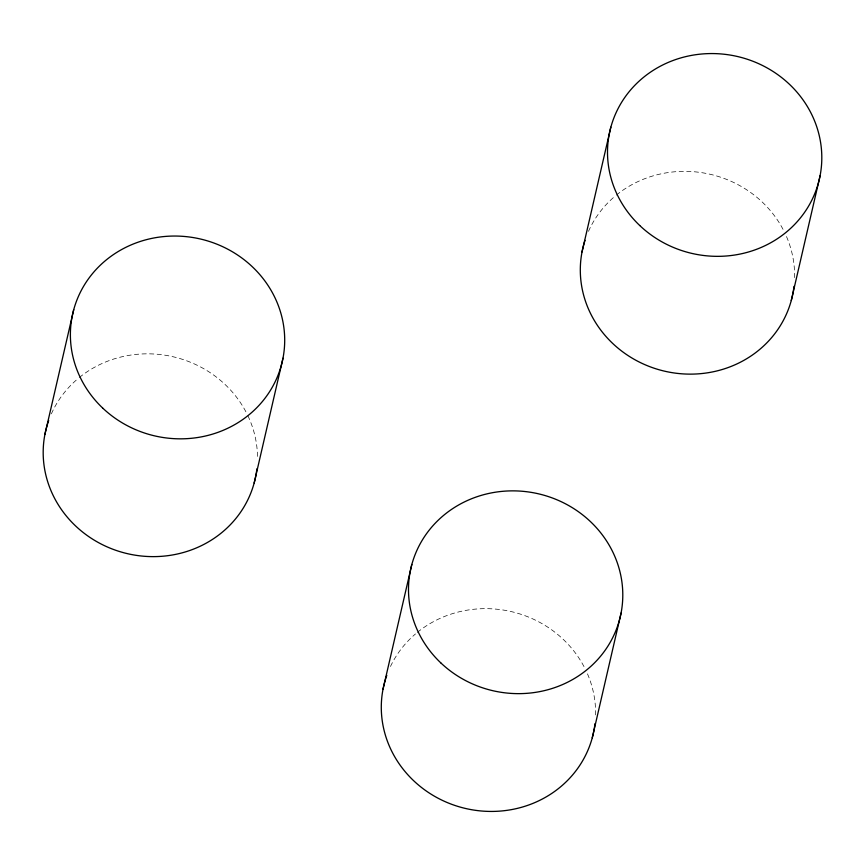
<?xml version="1.0" encoding="UTF-8"?>
<svg xmlns="http://www.w3.org/2000/svg" width="865" height="865" viewBox="0 0 865 865"><rect width="100%" height="100%" fill="white"/><g stroke="black" fill="none" stroke-linecap="round" stroke-linejoin="round"><path stroke-width="0.65" stroke-dasharray="4.33 3.24" d="M51.37 413.848A107.476 101.064 13 0 1 77.385 379.14M79.266 377.562A107.476 101.064 13 0 1 247.325 414.573M247.855 415.687A107.476 101.064 13 0 1 257.51 458.039M390.472 666.472A107.476 101.064 13 0 1 415.481 633.948M417.363 632.38A107.476 101.064 13 0 1 584.308 667.196M587.476 673.857A107.476 101.064 13 0 1 595.531 716.469M588.481 231.366A107.476 101.064 13 0 1 614.496 196.647M616.388 195.079A107.476 101.064 13 0 1 783.322 229.895M786.49 236.556A107.476 101.064 13 0 1 794.546 279.168"/><path stroke-width="1.3" d="M44.904 434.468L73.73 309.648M254.159 483.027L282.985 358.207M383 689.286L411.827 564.467M582.015 251.985L610.841 127.166M592.255 737.834L621.081 613.015M791.27 300.533L820.096 175.714M256.883 468.862A107.476 101.064 13 0 1 127.49 553.676A107.476 101.064 13 0 1 48.689 420.552M594.979 723.681A107.476 101.064 13 0 1 465.586 808.483A107.476 101.064 13 0 1 386.796 675.37M793.994 286.38A107.476 101.064 13 0 1 665.855 371.463A107.476 101.064 13 0 1 585.032 240.351M102.621 407.999A107.476 101.064 13 0 0 281.352 365.235A107.476 101.064 13 0 0 148.65 239.097A107.476 101.064 13 0 0 102.621 407.999M440.718 662.806A107.476 101.064 13 0 0 619.448 620.043A107.476 101.064 13 0 0 486.746 493.915A107.476 101.064 13 0 0 440.718 662.806M639.732 225.506A107.476 101.064 13 0 0 818.463 182.742A107.476 101.064 13 0 0 685.761 56.614A107.476 101.064 13 0 0 639.732 225.506"/></g></svg>
